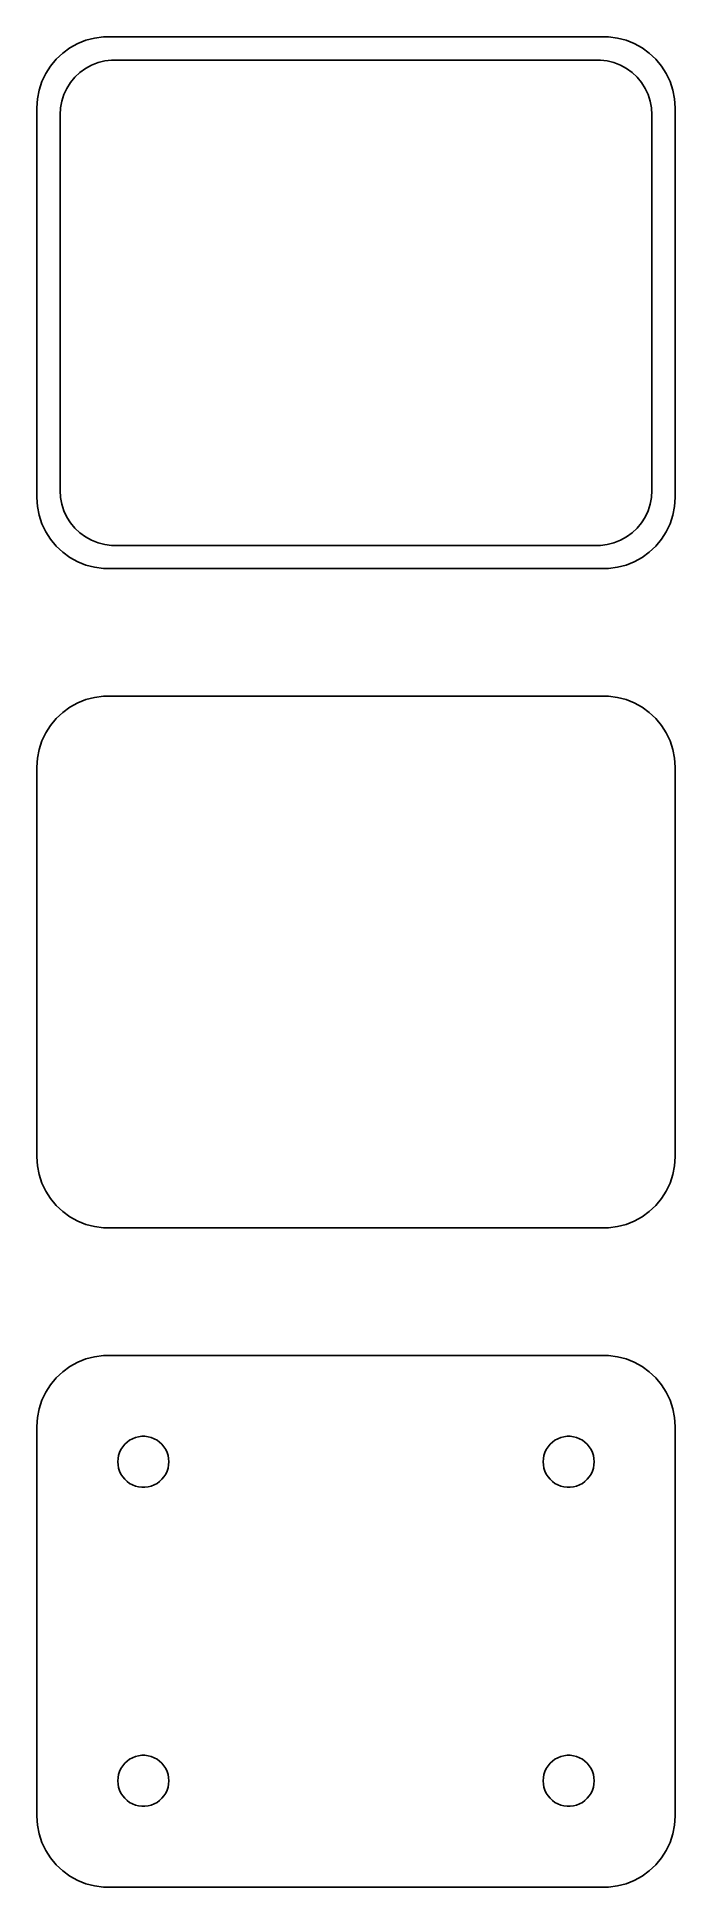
# Model space of a CAD drawing. Header units: metres. Extents: x -22 to 22, y 74 to 205.
import ezdxf

# ---------------------------------------------------------------- set-up
doc = ezdxf.new("R2010")
doc.units = ezdxf.units.M

msp = doc.modelspace()

# ---------------------------------------------------------------- linework, layer by layer
for p, q in [((-20.6871, 203.603), (-21.1448, 203.173)), ((-20.1791, 203.972), (-20.6871, 203.603)), ((-19.6289, 204.274), (-20.1791, 203.972)), ((-19.0451, 204.505), (-19.6289, 204.274)), ((-18.4369, 204.661), (-19.0451, 204.505)), ((-17.8139, 204.74), (-18.4369, 204.661)), ((17.8139, 204.74), (-17.8139, 204.74)), ((18.4369, 204.661), (17.8139, 204.74)), ((19.0451, 204.505), (18.4369, 204.661)), ((19.6289, 204.274), (19.0451, 204.505)), ((20.1791, 203.972), (19.6289, 204.274)), ((20.6871, 203.603), (20.1791, 203.972)), ((21.1448, 203.173), (20.6871, 203.603)), ((-21.5451, 202.689), (-21.8815, 202.159)), ((-21.1448, 203.173), (-21.5451, 202.689)), ((-19.4685, 202.234), (-19.0751, 202.52)), ((-19.0751, 202.52), (-18.6489, 202.754)), ((-18.6489, 202.754), (-18.1967, 202.933)), ((-18.1967, 202.933), (-17.7256, 203.054)), ((-17.7256, 203.054), (-17.2432, 203.115)), ((-17.2432, 203.115), (17.2432, 203.115)), ((17.2432, 203.115), (17.7256, 203.054)), ((17.7256, 203.054), (18.1967, 202.933)), ((18.1967, 202.933), (18.6489, 202.754)), ((18.6489, 202.754), (19.0751, 202.52)), ((19.0751, 202.52), (19.4685, 202.234)), ((21.5451, 202.689), (21.1448, 203.173)), ((21.8815, 202.159), (21.5451, 202.689)), ((-22.3429, 200.993), (-22.4606, 200.377)), ((-22.1489, 201.591), (-22.3429, 200.993)), ((-21.8815, 202.159), (-22.1489, 201.591)), ((-20.6007, 200.676), (-20.3936, 201.116)), ((-20.3936, 201.116), (-20.133, 201.526)), ((-20.133, 201.526), (-19.823, 201.901)), ((-19.823, 201.901), (-19.4685, 202.234)), ((19.4685, 202.234), (19.823, 201.901)), ((19.823, 201.901), (20.133, 201.526)), ((20.133, 201.526), (20.3936, 201.116)), ((20.3936, 201.116), (20.6007, 200.676)), ((22.1489, 201.591), (21.8815, 202.159)), ((22.3429, 200.993), (22.1489, 201.591)), ((22.4606, 200.377), (22.3429, 200.993)), ((-22.4606, 200.377), (-22.5, 199.75)), ((-22.5, 199.75), (-22.5, 172.25)), ((-20.8726, 199.25), (-20.8421, 199.735)), ((-20.8421, 199.735), (-20.751, 200.213)), ((-20.751, 200.213), (-20.6007, 200.676)), ((20.6007, 200.676), (20.751, 200.213)), ((20.751, 200.213), (20.8421, 199.735)), ((20.8421, 199.735), (20.8726, 199.25)), ((22.5, 199.75), (22.4606, 200.377)), ((22.5, 172.25), (22.5, 199.75)), ((-20.8726, 172.75), (-20.8726, 199.25)), ((20.8726, 199.25), (20.8726, 172.75)), ((-22.5, 172.25), (-22.4606, 171.623)), ((-20.8421, 172.265), (-20.8726, 172.75)), ((-20.751, 171.787), (-20.8421, 172.265)), ((20.8421, 172.265), (20.751, 171.787)), ((20.8726, 172.75), (20.8421, 172.265)), ((22.4606, 171.623), (22.5, 172.25)), ((-22.4606, 171.623), (-22.3429, 171.007)), ((-22.3429, 171.007), (-22.1489, 170.409)), ((-20.6007, 171.324), (-20.751, 171.787)), ((-20.3936, 170.884), (-20.6007, 171.324)), ((20.6007, 171.324), (20.3936, 170.884)), ((20.751, 171.787), (20.6007, 171.324)), ((22.1489, 170.409), (22.3429, 171.007)), ((22.3429, 171.007), (22.4606, 171.623)), ((-22.1489, 170.409), (-21.8815, 169.841)), ((-21.8815, 169.841), (-21.5451, 169.311)), ((-20.133, 170.474), (-20.3936, 170.884)), ((-19.823, 170.099), (-20.133, 170.474)), ((-19.4685, 169.766), (-19.823, 170.099)), ((-19.0751, 169.48), (-19.4685, 169.766)), ((19.4685, 169.766), (19.0751, 169.48)), ((19.823, 170.099), (19.4685, 169.766)), ((20.133, 170.474), (19.823, 170.099)), ((20.3936, 170.884), (20.133, 170.474)), ((21.5451, 169.311), (21.8815, 169.841)), ((21.8815, 169.841), (22.1489, 170.409)), ((-21.5451, 169.311), (-21.1448, 168.827)), ((-21.1448, 168.827), (-20.6871, 168.397)), ((-20.6871, 168.397), (-20.1791, 168.028)), ((-18.6489, 169.246), (-19.0751, 169.48)), ((-18.1967, 169.067), (-18.6489, 169.246)), ((-17.7256, 168.946), (-18.1967, 169.067)), ((-17.2432, 168.885), (-17.7256, 168.946)), ((17.2432, 168.885), (-17.2432, 168.885)), ((17.7256, 168.946), (17.2432, 168.885)), ((18.1967, 169.067), (17.7256, 168.946)), ((18.6489, 169.246), (18.1967, 169.067)), ((19.0751, 169.48), (18.6489, 169.246)), ((20.1791, 168.028), (20.6871, 168.397)), ((20.6871, 168.397), (21.1448, 168.827)), ((21.1448, 168.827), (21.5451, 169.311)), ((-20.1791, 168.028), (-19.6289, 167.726)), ((-19.6289, 167.726), (-19.0451, 167.495)), ((-19.0451, 167.495), (-18.4369, 167.339)), ((-18.4369, 167.339), (-17.8139, 167.26)), ((-17.8139, 167.26), (17.8139, 167.26)), ((17.8139, 167.26), (18.4369, 167.339)), ((18.4369, 167.339), (19.0451, 167.495)), ((19.0451, 167.495), (19.6289, 167.726)), ((19.6289, 167.726), (20.1791, 168.028)), ((-19.0451, 158.005), (-19.6289, 157.774)), ((-18.4369, 158.161), (-19.0451, 158.005)), ((-17.8139, 158.24), (-18.4369, 158.161)), ((17.8139, 158.24), (-17.8139, 158.24)), ((18.4369, 158.161), (17.8139, 158.24)), ((19.0451, 158.005), (18.4369, 158.161)), ((19.6289, 157.774), (19.0451, 158.005)), ((-21.1448, 156.673), (-21.5451, 156.189)), ((-20.6871, 157.103), (-21.1448, 156.673)), ((-20.1791, 157.472), (-20.6871, 157.103)), ((-19.6289, 157.774), (-20.1791, 157.472)), ((20.1791, 157.472), (19.6289, 157.774)), ((20.6871, 157.103), (20.1791, 157.472)), ((21.1448, 156.673), (20.6871, 157.103)), ((21.5451, 156.189), (21.1448, 156.673)), ((-21.8815, 155.659), (-22.1489, 155.091)), ((-21.5451, 156.189), (-21.8815, 155.659)), ((21.8815, 155.659), (21.5451, 156.189)), ((22.1489, 155.091), (21.8815, 155.659)), ((-22.3429, 154.493), (-22.4606, 153.877)), ((-22.1489, 155.091), (-22.3429, 154.493)), ((22.3429, 154.493), (22.1489, 155.091)), ((22.4606, 153.877), (22.3429, 154.493)), ((-22.4606, 153.877), (-22.5, 153.25)), ((-22.5, 153.25), (-22.5, 125.75)), ((22.5, 153.25), (22.4606, 153.877)), ((22.5, 125.75), (22.5, 153.25)), ((-22.5, 125.75), (-22.4606, 125.123)), ((22.4606, 125.123), (22.5, 125.75)), ((-22.4606, 125.123), (-22.3429, 124.507)), ((-22.3429, 124.507), (-22.1489, 123.909)), ((22.1489, 123.909), (22.3429, 124.507)), ((22.3429, 124.507), (22.4606, 125.123)), ((-22.1489, 123.909), (-21.8815, 123.341)), ((-21.8815, 123.341), (-21.5451, 122.811)), ((-21.5451, 122.811), (-21.1448, 122.327)), ((21.1448, 122.327), (21.5451, 122.811)), ((21.5451, 122.811), (21.8815, 123.341)), ((21.8815, 123.341), (22.1489, 123.909)), ((-21.1448, 122.327), (-20.6871, 121.897)), ((-20.6871, 121.897), (-20.1791, 121.528)), ((-20.1791, 121.528), (-19.6289, 121.226)), ((19.6289, 121.226), (20.1791, 121.528)), ((20.1791, 121.528), (20.6871, 121.897)), ((20.6871, 121.897), (21.1448, 122.327)), ((-19.6289, 121.226), (-19.0451, 120.995)), ((-19.0451, 120.995), (-18.4369, 120.839)), ((-18.4369, 120.839), (-17.8139, 120.76)), ((-17.8139, 120.76), (17.8139, 120.76)), ((17.8139, 120.76), (18.4369, 120.839)), ((18.4369, 120.839), (19.0451, 120.995)), ((19.0451, 120.995), (19.6289, 121.226)), ((-20.1791, 110.972), (-20.6871, 110.603)), ((-19.6289, 111.274), (-20.1791, 110.972)), ((-19.0451, 111.505), (-19.6289, 111.274)), ((-18.4369, 111.661), (-19.0451, 111.505)), ((-17.8139, 111.74), (-18.4369, 111.661)), ((17.8139, 111.74), (-17.8139, 111.74)), ((18.4369, 111.661), (17.8139, 111.74)), ((19.0451, 111.505), (18.4369, 111.661)), ((19.6289, 111.274), (19.0451, 111.505)), ((20.1791, 110.972), (19.6289, 111.274)), ((20.6871, 110.603), (20.1791, 110.972)), ((-21.5451, 109.689), (-21.8815, 109.159)), ((-21.1448, 110.173), (-21.5451, 109.689)), ((-20.6871, 110.603), (-21.1448, 110.173)), ((21.1448, 110.173), (20.6871, 110.603)), ((21.5451, 109.689), (21.1448, 110.173)), ((21.8815, 109.159), (21.5451, 109.689)), ((-22.1489, 108.591), (-22.3429, 107.993)), ((-21.8815, 109.159), (-22.1489, 108.591)), ((22.1489, 108.591), (21.8815, 109.159)), ((22.3429, 107.993), (22.1489, 108.591)), ((-22.4606, 107.377), (-22.5, 106.75)), ((-22.3429, 107.993), (-22.4606, 107.377)), ((22.4606, 107.377), (22.3429, 107.993)), ((22.5, 106.75), (22.4606, 107.377)), ((-22.5, 106.75), (-22.5, 79.25)), ((-16.1474, 105.637), (-15.9645, 105.77)), ((-15.9645, 105.77), (-15.7664, 105.879)), ((-15.7664, 105.879), (-15.5562, 105.962)), ((-15.5562, 105.962), (-15.3373, 106.018)), ((-15.3373, 106.018), (-15.113, 106.046)), ((-15.113, 106.046), (-14.887, 106.046)), ((-14.887, 106.046), (-14.6627, 106.018)), ((-14.6627, 106.018), (-14.4438, 105.962)), ((-14.4438, 105.962), (-14.2336, 105.879)), ((-14.2336, 105.879), (-14.0355, 105.77)), ((-14.0355, 105.77), (-13.8526, 105.637)), ((13.8526, 105.637), (14.0355, 105.77)), ((14.0355, 105.77), (14.2336, 105.879)), ((14.2336, 105.879), (14.4438, 105.962)), ((14.4438, 105.962), (14.6627, 106.018)), ((14.6627, 106.018), (14.887, 106.046)), ((14.887, 106.046), (15.113, 106.046)), ((15.113, 106.046), (15.3373, 106.018)), ((15.3373, 106.018), (15.5562, 105.962)), ((15.5562, 105.962), (15.7664, 105.879)), ((15.7664, 105.879), (15.9645, 105.77)), ((15.9645, 105.77), (16.1474, 105.637)), ((22.5, 79.25), (22.5, 106.75)), ((-16.8, 104.25), (-16.7858, 104.476)), ((-16.7858, 104.476), (-16.7434, 104.698)), ((-16.7434, 104.698), (-16.6736, 104.913)), ((-16.6736, 104.913), (-16.5773, 105.117)), ((-16.5773, 105.117), (-16.4562, 105.308)), ((-16.4562, 105.308), (-16.3121, 105.482)), ((-16.3121, 105.482), (-16.1474, 105.637)), ((-13.8526, 105.637), (-13.6879, 105.482)), ((-13.6879, 105.482), (-13.5438, 105.308)), ((-13.5438, 105.308), (-13.4226, 105.117)), ((-13.4226, 105.117), (-13.3264, 104.913)), ((-13.3264, 104.913), (-13.2565, 104.698)), ((-13.2565, 104.698), (-13.2142, 104.476)), ((-13.2142, 104.476), (-13.2, 104.25)), ((13.2, 104.25), (13.2142, 104.476)), ((13.2142, 104.476), (13.2565, 104.698)), ((13.2565, 104.698), (13.3264, 104.913)), ((13.3264, 104.913), (13.4226, 105.117)), ((13.4226, 105.117), (13.5438, 105.308)), ((13.5438, 105.308), (13.6879, 105.482)), ((13.6879, 105.482), (13.8526, 105.637)), ((16.1474, 105.637), (16.3121, 105.482)), ((16.3121, 105.482), (16.4562, 105.308)), ((16.4562, 105.308), (16.5773, 105.117)), ((16.5773, 105.117), (16.6736, 104.913)), ((16.6736, 104.913), (16.7434, 104.698)), ((16.7434, 104.698), (16.7858, 104.476)), ((16.7858, 104.476), (16.8, 104.25)), ((-16.7858, 104.024), (-16.8, 104.25)), ((-16.7434, 103.802), (-16.7858, 104.024)), ((-16.6736, 103.587), (-16.7434, 103.802)), ((-16.5773, 103.383), (-16.6736, 103.587)), ((-16.4562, 103.192), (-16.5773, 103.383)), ((-16.3121, 103.018), (-16.4562, 103.192)), ((-13.5438, 103.192), (-13.6879, 103.018)), ((-13.4226, 103.383), (-13.5438, 103.192)), ((-13.3264, 103.587), (-13.4226, 103.383)), ((-13.2565, 103.802), (-13.3264, 103.587)), ((-13.2142, 104.024), (-13.2565, 103.802)), ((-13.2, 104.25), (-13.2142, 104.024)), ((13.2142, 104.024), (13.2, 104.25)), ((13.2565, 103.802), (13.2142, 104.024)), ((13.3264, 103.587), (13.2565, 103.802)), ((13.4226, 103.383), (13.3264, 103.587)), ((13.5438, 103.192), (13.4226, 103.383)), ((13.6879, 103.018), (13.5438, 103.192)), ((16.4562, 103.192), (16.3121, 103.018)), ((16.5773, 103.383), (16.4562, 103.192)), ((16.6736, 103.587), (16.5773, 103.383)), ((16.7434, 103.802), (16.6736, 103.587)), ((16.7858, 104.024), (16.7434, 103.802)), ((16.8, 104.25), (16.7858, 104.024)), ((-16.1474, 102.863), (-16.3121, 103.018)), ((-15.9645, 102.73), (-16.1474, 102.863)), ((-15.7664, 102.621), (-15.9645, 102.73)), ((-15.5562, 102.538), (-15.7664, 102.621)), ((-15.3373, 102.482), (-15.5562, 102.538)), ((-15.113, 102.454), (-15.3373, 102.482)), ((-14.887, 102.454), (-15.113, 102.454)), ((-14.6627, 102.482), (-14.887, 102.454)), ((-14.4438, 102.538), (-14.6627, 102.482)), ((-14.2336, 102.621), (-14.4438, 102.538)), ((-14.0355, 102.73), (-14.2336, 102.621)), ((-13.8526, 102.863), (-14.0355, 102.73)), ((-13.6879, 103.018), (-13.8526, 102.863)), ((13.8526, 102.863), (13.6879, 103.018)), ((14.0355, 102.73), (13.8526, 102.863)), ((14.2336, 102.621), (14.0355, 102.73)), ((14.4438, 102.538), (14.2336, 102.621)), ((14.6627, 102.482), (14.4438, 102.538)), ((14.887, 102.454), (14.6627, 102.482)), ((15.113, 102.454), (14.887, 102.454)), ((15.3373, 102.482), (15.113, 102.454)), ((15.5562, 102.538), (15.3373, 102.482)), ((15.7664, 102.621), (15.5562, 102.538)), ((15.9645, 102.73), (15.7664, 102.621)), ((16.1474, 102.863), (15.9645, 102.73)), ((16.3121, 103.018), (16.1474, 102.863)), ((-15.5562, 83.4619), (-15.3373, 83.5181)), ((-15.3373, 83.5181), (-15.113, 83.5464)), ((-15.113, 83.5464), (-14.887, 83.5464)), ((-14.887, 83.5464), (-14.6627, 83.5181)), ((-14.6627, 83.5181), (-14.4438, 83.4619)), ((14.4438, 83.4619), (14.6627, 83.5181)), ((14.6627, 83.5181), (14.887, 83.5464)), ((14.887, 83.5464), (15.113, 83.5464)), ((15.113, 83.5464), (15.3373, 83.5181)), ((15.3373, 83.5181), (15.5562, 83.4619)), ((-16.7434, 82.1976), (-16.6736, 82.4126)), ((-16.6736, 82.4126), (-16.5773, 82.6172)), ((-16.5773, 82.6172), (-16.4562, 82.808)), ((-16.4562, 82.808), (-16.3121, 82.9822)), ((-16.3121, 82.9822), (-16.1474, 83.1369)), ((-16.1474, 83.1369), (-15.9645, 83.2698)), ((-15.9645, 83.2698), (-15.7664, 83.3787)), ((-15.7664, 83.3787), (-15.5562, 83.4619)), ((-14.4438, 83.4619), (-14.2336, 83.3787)), ((-14.2336, 83.3787), (-14.0355, 83.2698)), ((-14.0355, 83.2698), (-13.8526, 83.1369)), ((-13.8526, 83.1369), (-13.6879, 82.9822)), ((-13.6879, 82.9822), (-13.5438, 82.808)), ((-13.5438, 82.808), (-13.4226, 82.6172)), ((-13.4226, 82.6172), (-13.3264, 82.4126)), ((-13.3264, 82.4126), (-13.2565, 82.1976)), ((13.2565, 82.1976), (13.3264, 82.4126)), ((13.3264, 82.4126), (13.4226, 82.6172)), ((13.4226, 82.6172), (13.5438, 82.808)), ((13.5438, 82.808), (13.6879, 82.9822)), ((13.6879, 82.9822), (13.8526, 83.1369)), ((13.8526, 83.1369), (14.0355, 83.2698)), ((14.0355, 83.2698), (14.2336, 83.3787)), ((14.2336, 83.3787), (14.4438, 83.4619)), ((15.5562, 83.4619), (15.7664, 83.3787)), ((15.7664, 83.3787), (15.9645, 83.2698)), ((15.9645, 83.2698), (16.1474, 83.1369)), ((16.1474, 83.1369), (16.3121, 82.9822)), ((16.3121, 82.9822), (16.4562, 82.808)), ((16.4562, 82.808), (16.5773, 82.6172)), ((16.5773, 82.6172), (16.6736, 82.4126)), ((16.6736, 82.4126), (16.7434, 82.1976)), ((-16.8, 81.75), (-16.7858, 81.9756)), ((-16.7858, 81.5244), (-16.8, 81.75)), ((-16.7858, 81.9756), (-16.7434, 82.1976)), ((-16.7434, 81.3024), (-16.7858, 81.5244)), ((-16.6736, 81.0874), (-16.7434, 81.3024)), ((-16.5773, 80.8829), (-16.6736, 81.0874)), ((-13.3264, 81.0874), (-13.4226, 80.8829)), ((-13.2565, 81.3024), (-13.3264, 81.0874)), ((-13.2565, 82.1976), (-13.2142, 81.9756)), ((-13.2142, 81.5244), (-13.2565, 81.3024)), ((-13.2142, 81.9756), (-13.2, 81.75)), ((-13.2, 81.75), (-13.2142, 81.5244)), ((13.2, 81.75), (13.2142, 81.9756)), ((13.2142, 81.5244), (13.2, 81.75)), ((13.2142, 81.9756), (13.2565, 82.1976)), ((13.2565, 81.3024), (13.2142, 81.5244)), ((13.3264, 81.0874), (13.2565, 81.3024)), ((13.4226, 80.8829), (13.3264, 81.0874)), ((16.6736, 81.0874), (16.5773, 80.8829)), ((16.7434, 81.3024), (16.6736, 81.0874)), ((16.7434, 82.1976), (16.7858, 81.9756)), ((16.7858, 81.5244), (16.7434, 81.3024)), ((16.7858, 81.9756), (16.8, 81.75)), ((16.8, 81.75), (16.7858, 81.5244)), ((-16.4562, 80.692), (-16.5773, 80.8829)), ((-16.3121, 80.5178), (-16.4562, 80.692)), ((-16.1474, 80.3631), (-16.3121, 80.5178)), ((-15.9645, 80.2302), (-16.1474, 80.3631)), ((-15.7664, 80.1213), (-15.9645, 80.2302)), ((-15.5562, 80.0381), (-15.7664, 80.1213)), ((-15.3373, 79.9819), (-15.5562, 80.0381)), ((-15.113, 79.9536), (-15.3373, 79.9819)), ((-14.887, 79.9536), (-15.113, 79.9536)), ((-14.6627, 79.9819), (-14.887, 79.9536)), ((-14.4438, 80.0381), (-14.6627, 79.9819)), ((-14.2336, 80.1213), (-14.4438, 80.0381)), ((-14.0355, 80.2302), (-14.2336, 80.1213)), ((-13.8526, 80.3631), (-14.0355, 80.2302)), ((-13.6879, 80.5178), (-13.8526, 80.3631)), ((-13.5438, 80.692), (-13.6879, 80.5178)), ((-13.4226, 80.8829), (-13.5438, 80.692)), ((13.5438, 80.692), (13.4226, 80.8829)), ((13.6879, 80.5178), (13.5438, 80.692)), ((13.8526, 80.3631), (13.6879, 80.5178)), ((14.0355, 80.2302), (13.8526, 80.3631)), ((14.2336, 80.1213), (14.0355, 80.2302)), ((14.4438, 80.0381), (14.2336, 80.1213)), ((14.6627, 79.9819), (14.4438, 80.0381)), ((14.887, 79.9536), (14.6627, 79.9819)), ((15.113, 79.9536), (14.887, 79.9536)), ((15.3373, 79.9819), (15.113, 79.9536)), ((15.5562, 80.0381), (15.3373, 79.9819)), ((15.7664, 80.1213), (15.5562, 80.0381)), ((15.9645, 80.2302), (15.7664, 80.1213)), ((16.1474, 80.3631), (15.9645, 80.2302)), ((16.3121, 80.5178), (16.1474, 80.3631)), ((16.4562, 80.692), (16.3121, 80.5178)), ((16.5773, 80.8829), (16.4562, 80.692)), ((-22.5, 79.25), (-22.4606, 78.6233)), ((-22.4606, 78.6233), (-22.3429, 78.0066)), ((22.3429, 78.0066), (22.4606, 78.6233)), ((22.4606, 78.6233), (22.5, 79.25)), ((-22.3429, 78.0066), (-22.1489, 77.4094)), ((-22.1489, 77.4094), (-21.8815, 76.8412)), ((21.8815, 76.8412), (22.1489, 77.4094)), ((22.1489, 77.4094), (22.3429, 78.0066)), ((-21.8815, 76.8412), (-21.5451, 76.3111)), ((-21.5451, 76.3111), (-21.1448, 75.8273)), ((-21.1448, 75.8273), (-20.6871, 75.3974)), ((20.6871, 75.3974), (21.1448, 75.8273)), ((21.1448, 75.8273), (21.5451, 76.3111)), ((21.5451, 76.3111), (21.8815, 76.8412)), ((-20.6871, 75.3974), (-20.1791, 75.0284)), ((-20.1791, 75.0284), (-19.6289, 74.7259)), ((-19.6289, 74.7259), (-19.0451, 74.4947)), ((-19.0451, 74.4947), (-18.4369, 74.3386)), ((18.4369, 74.3386), (19.0451, 74.4947)), ((19.0451, 74.4947), (19.6289, 74.7259)), ((19.6289, 74.7259), (20.1791, 75.0284)), ((20.1791, 75.0284), (20.6871, 75.3974)), ((-18.4369, 74.3386), (-17.8139, 74.2599)), ((-17.8139, 74.2599), (17.8139, 74.2599)), ((17.8139, 74.2599), (18.4369, 74.3386))]:
    msp.add_line(p, q)

doc.saveas('drawing.dxf')
